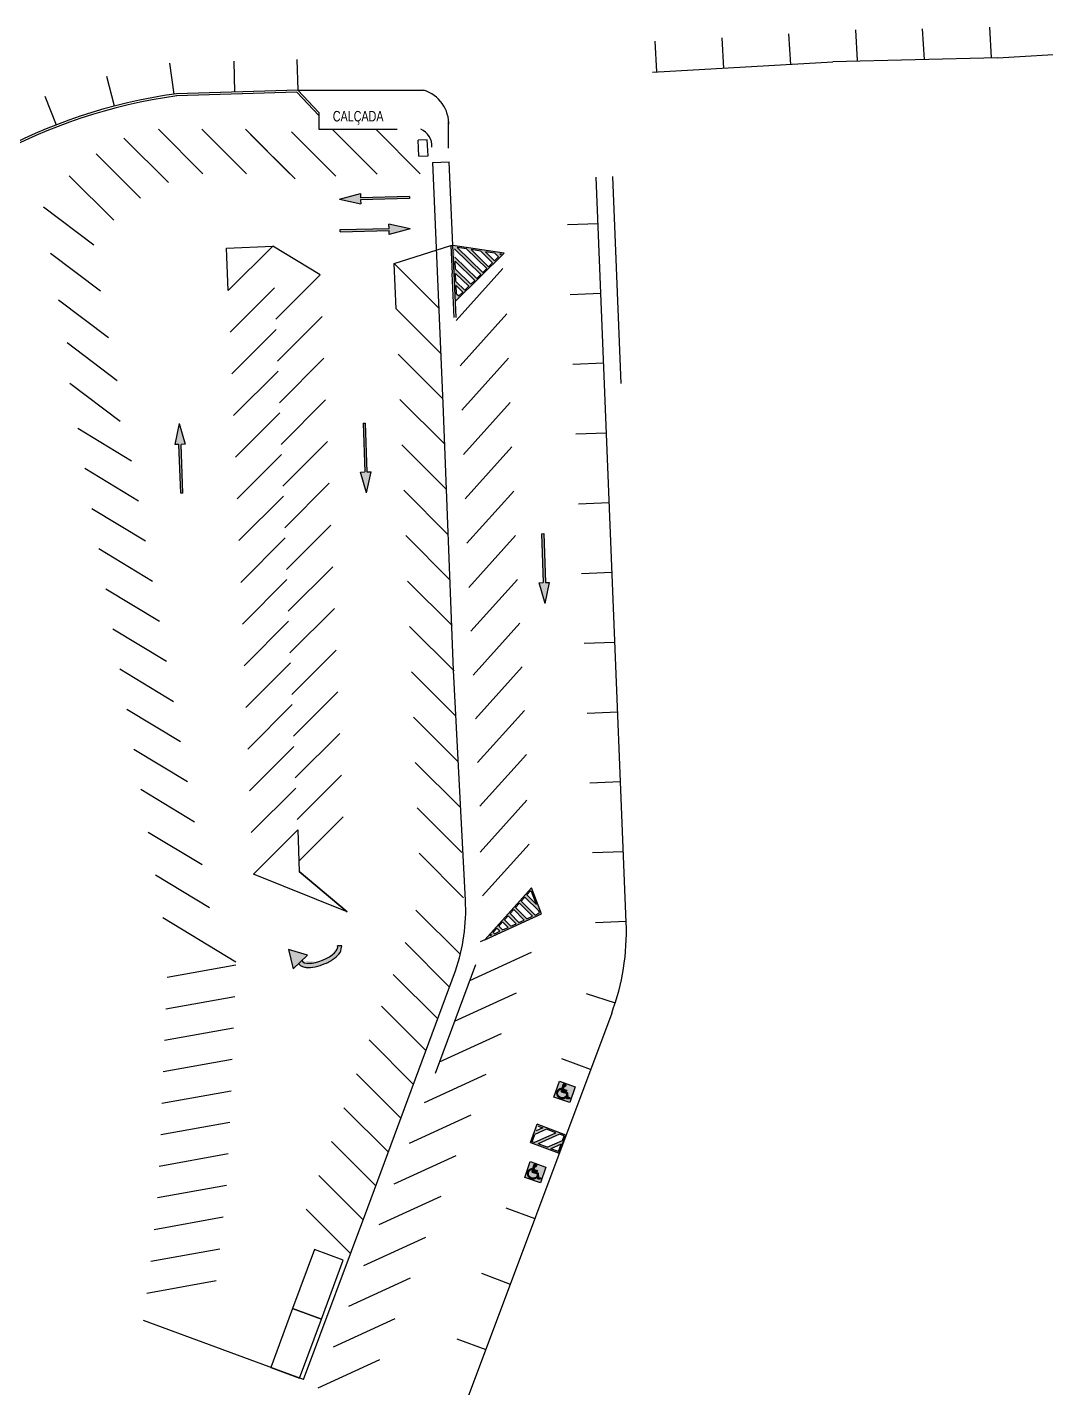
# Model space of a CAD drawing. Header units: millimetres. Extents: x 34038 to 35840, y 10511 to 10922.
# Drawn here: x 34865.6 to 34938.6, y 10685.7 to 10783.1 of the extents above; entities that cross this region are included whole.
import ezdxf

# ---------------------------------------------------------------- set-up
doc = ezdxf.new("R2010")
doc.units = ezdxf.units.MM
for name, color, linetype in [('_0', 7, 'Continuous'), ('GUIA', 7, 'Continuous'), ('PINTURA BRANCA', 7, 'Continuous')]:
    doc.layers.add(name, color=color, linetype=linetype)
doc.styles.add('SWISS', font='swisscl.ttf', dxfattribs={"height": 0.25})

# ---------------------------------------------------------------- blocks, each defined once
blk = doc.blocks.new('A$C51C17A21')
at = {"layer": 'PINTURA BRANCA'}
h = blk.add_hatch(color=152, dxfattribs=at)
h.paths.add_polyline_path([(9.180785392288044, 9.163803444595828), (0, 9.163803444595828), (0, 0), (9.180785392288044, 0)])
edge = h.paths.add_edge_path(flags=16)
edge.add_line((5.422054313698709, 5.759658274507842), (5.421210884993229, 5.279695285018647))
edge.add_line((5.421210884993229, 5.279695285018647), (3.371216165724718, 5.269816209399892))
edge.add_line((3.371216165724718, 5.269816209399892), (3.434992290459149, 4.612271246112527))
edge.add_line((3.434992290459149, 4.612271246112527), (6.32046581006648, 4.612235962520231))
edge.add_line((6.32046581006648, 4.612235962520231), (7.291269149901154, 2.146054230700997))
edge.add_line((7.291269149901154, 2.146054230700997), (8.265835677223322, 2.561483206763683))
edge.add_line((8.265835677223322, 2.561483206763683), (8.460630145193818, 2.108830044385854))
edge.add_line((8.460630145193818, 2.108830044385854), (7.028143119715196, 1.500893807131092))
edge.add_line((7.028143119715196, 1.500893807131092), (5.990097561407993, 4.122711449713847))
edge.add_line((5.990097561407993, 4.122711449713847), (3.009950167172747, 4.122993718423118))
edge.add_line((3.009950167172747, 4.122993718423118), (2.53974979408008, 8.155413962825719))
edge.add_arc((3.205961485207808, 8.053055018452483), 0.6740292062577634, 90.86110328032771, 171.2651935622226, ccw=False)
edge.add_line((3.195831822675927, 8.727008103485446), (3.431625227975701, 8.7240795656013))
edge.add_arc((3.423146651183856, 8.04142065083306), 0.682711564408401, 6.993114099470688, 89.28842694358462, ccw=False)
edge.add_line((4.100779381530401, 8.124540822512813), (4.101967756527984, 8.066675736668572))
edge.add_arc((3.374478854861763, 8.051735300494556), 0.7276423013270964, -109.66773350404361, 1.1765177688022277, ccw=False)
edge.add_line((3.129579916691682, 7.366543481538997), (3.311797415962019, 5.77027863477781))
edge.add_line((3.311797415962019, 5.77027863477781), (5.422054313698709, 5.759658274507842))
edge = h.paths.add_edge_path(flags=16)
edge.add_line((6.140327967041799, 2.954754088966752), (6.398734448690789, 2.329909958291523))
edge.add_arc((3.545799992762909, 3.567409587629868), 3.109765319510951, 302.00990588515776, 336.5505467284719, ccw=False)
edge.add_arc((3.613911364152955, 3.383162574035737), 2.917701294968827, 162.5317855962321, 302.793607434027, ccw=False)
edge.add_arc((3.412492398476161, 3.34164600982001), 2.739861174484087, 108.78632825692031, 160.438804791383, ccw=False)
edge.add_line((2.530148055141808, 5.935544179608314), (2.580854924532105, 5.481713625966677))
edge.add_arc((3.412492398461723, 3.341646009805345), 2.295976979367712, 111.2362938310106, 160.2370488798236)
edge.add_arc((3.613911364156479, 3.383162574032781), 2.473817099848291, 162.720137507934, 302.8637260381623)
edge.add_arc((3.545799992762568, 3.567409587629754), 2.665881124386374, 301.9444794714997, 346.7139074411326)
h = blk.add_hatch(color=256, dxfattribs=at)
edge = h.paths.add_edge_path()
edge.add_arc((3.374478854861763, 8.051735300494556), 0.7276423013270057, 250.3322664959564, 361.1765177688022)
edge.add_line((4.101967756527984, 8.066675736668572), (4.100779381530401, 8.124540822512813))
edge.add_arc((3.423146651183856, 8.04142065083306), 0.6827115644084146, 6.993114099470686, 89.28842694358454)
edge.add_line((3.431625227975701, 8.7240795656013), (3.195831822675927, 8.727008103485446))
edge.add_arc((3.205961485207808, 8.053055018452483), 0.674029206257754, 90.86110328032767, 171.2651935622226)
edge.add_line((2.53974979408008, 8.155413962825719), (3.009950167172747, 4.122993718423118))
edge.add_line((3.009950167172747, 4.122993718423118), (5.990097561407993, 4.122711449713847))
edge.add_line((5.990097561407993, 4.122711449713847), (7.028143119715196, 1.500893807131092))
edge.add_line((7.028143119715196, 1.500893807131092), (8.460630145193818, 2.108830044385854))
edge.add_line((8.460630145193818, 2.108830044385854), (8.265835677223322, 2.561483206763683))
edge.add_line((8.265835677223322, 2.561483206763683), (7.291269149901154, 2.146054230700997))
edge.add_line((7.291269149901154, 2.146054230700997), (6.32046581006648, 4.612235962520231))
edge.add_line((6.32046581006648, 4.612235962520231), (3.434992290459149, 4.612271246112527))
edge.add_line((3.434992290459149, 4.612271246112527), (3.371216165724718, 5.269816209399892))
edge.add_line((3.371216165724718, 5.269816209399892), (5.421279214686706, 5.279695614304501))
edge.add_line((5.421279214686706, 5.279695614304501), (5.422054313698709, 5.759658274507842))
edge.add_line((5.422054313698709, 5.759658274507842), (3.311797415962019, 5.77027863477781))
edge.add_line((3.311797415962019, 5.77027863477781), (3.129579916691682, 7.366543481538997))
edge = h.paths.add_edge_path()
edge.add_arc((3.412492398461723, 3.341646009805345), 2.295976979367714, 111.23629383101061, 160.2370488798236, ccw=False)
edge.add_line((2.580854924532105, 5.481713625966677), (2.530148055141808, 5.935544179608314))
edge.add_arc((3.412492398476161, 3.34164600982001), 2.739861174484073, 108.7863282569202, 160.438804791383)
edge.add_arc((3.613911364152841, 3.383162574035737), 2.917701294968806, 162.5317855962315, 302.7936074340288)
edge.add_arc((3.545799992762795, 3.567409587629868), 3.109765319511033, 302.0099058851595, 336.5505467284727)
edge.add_line((6.398734448690789, 2.329909958291523), (6.140327967041799, 2.954754088966752))
edge.add_arc((3.545799992762568, 3.567409587629868), 2.66588112438639, 301.9444794714964, 346.71390744113023, ccw=False)
edge.add_arc((3.613911364156479, 3.383162574032781), 2.473817099848283, 162.720137507934, 302.8637260381601, ccw=False)
blk.add_lwpolyline([(9.180785392288044, 0), (0, 0), (0, 9.163803444595828), (9.180785392288044, 9.163803444595828)], close=True, dxfattribs=at)
blk.add_lwpolyline([(8.460630145193818, 2.108830044385854), (7.028143119715196, 1.500893807131092), (5.990097561407993, 4.122711449713847), (3.009950167172747, 4.122993718423118), (2.53974979408008, 8.155413962825719, -0.5271040350187159), (3.195831822675927, 8.727008103485446), (3.431625227975701, 8.7240795656013, -0.3753540589992009), (4.100779381530401, 8.124540822512813), (4.101967756527984, 8.066675736668572, -0.5252580657301573), (3.129579916691682, 7.366543481538997), (3.311797415962019, 5.77027863477781), (5.422071464680243, 5.770278634777924), (5.421279214686706, 5.279695614304501), (3.371216165724718, 5.269816209399892), (3.434992290459149, 4.612271246112527), (6.32046581006648, 4.612235962520231), (7.291269149901154, 2.146054230700997), (8.265835677223322, 2.561483206763683)], format="xyb", close=True, dxfattribs=at)
at = {"layer": 'PINTURA BRANCA', "color": 250}
for points in [[(3.129579916691682, 7.366543481538997, 0.5252580657301571), (4.101967756527984, 8.066675736668572), (4.100779381530401, 8.124540822512813, 0.3753540589992009), (3.431625227975701, 8.7240795656013), (3.195831822675927, 8.727008103485446, 0.3659682706623709), (2.53974979408008, 8.155413962825719), (3.009950167172747, 4.122993718423118), (5.990097561407993, 4.122711449713847), (7.028143119715196, 1.500893807131092), (8.460630145193818, 2.108830044385854), (8.265835677223322, 2.561483206763683), (7.291269149901154, 2.146054230700997), (6.32046581006648, 4.612235962520231), (3.434992290459149, 4.612271246112527), (3.371216165724718, 5.269816209399892), (5.421279214686706, 5.279695614304501), (5.422071464680243, 5.770278634777924), (3.311797415962019, 5.77027863477781)], [(1.251749361771317, 4.11798344879719, -0.2171247333798054), (2.580854924532105, 5.481713625966677), (2.530148055141808, 5.935544179608314, 0.2292715696475673), (0.8307638776268504, 4.258988421397362, 0.7019114297085347), (5.194180469797061, 0.9304639785272002, 0.1518635365455348), (6.398734448690789, 2.329909958291523), (6.140327967041799, 2.954754088966752, -0.1978667100968566), (4.956310346832424, 1.305246306515642, -0.7011416496897603)]]:
    blk.add_lwpolyline(points, format="xyb", close=True, dxfattribs=at)
at = {"layer": 'PINTURA BRANCA'}
for points in [[(6.398734448690789, 2.329909958291523, -0.1518635365455338), (5.194180469797061, 0.9304639785272002, -0.7019114297085285), (0.8307638776268504, 4.258988421397362, -0.229271569647566), (2.530148055141808, 5.935544179608314)], [(6.140327967041799, 2.954754088966752, -0.1978667100968593), (4.956310346832424, 1.305246306515642, -0.701141649689756), (1.251749361771317, 4.11798344879719, -0.2171247333798052), (2.580854924532105, 5.481713625966677, 0.04686792952544745)]]:
    blk.add_lwpolyline(points, format="xyb", dxfattribs=at)
for points in [[(2.580854924532105, 5.481713625966677), (2.530148055141808, 5.935544179608428)], [(6.140327967041799, 2.954754088966752), (6.398734448690789, 2.329909958291637)]]:
    blk.add_lwpolyline(points, dxfattribs=at)

msp = doc.modelspace()

# ---------------------------------------------------------------- hatches: boundary and pattern name
for points in [[(34888.00206989249, 10770.82817479038), (34889.49188487019, 10771.24178853802), (34889.4996326355, 10770.94188860115), (34892.99846523228, 10771.03227919645), (34893.00233911494, 10770.88232922802), (34889.50350651816, 10770.79193863272), (34889.51125428347, 10770.49203869585)], [(34893.04142065005, 10768.71082024721), (34891.55160567235, 10768.29720649957), (34891.54385790704, 10768.59710643643), (34888.04502531026, 10768.50671584113), (34888.04115142761, 10768.65666580957), (34891.53998402438, 10768.74705640487), (34891.53223625907, 10769.04695634173)], [(34876.52325587742, 10754.77329474885), (34876.95113569091, 10753.28751419129), (34876.65132383002, 10753.27689119381), (34876.77525880059, 10749.77908615021), (34876.62535287015, 10749.77377465147), (34876.50141789958, 10753.27157969507), (34876.2016060387, 10753.2609566976)], [(34889.93027839294, 10749.80441974887), (34889.50239857945, 10751.29020030643), (34889.80221044034, 10751.30082330391), (34889.67827546978, 10754.79862834751), (34889.82818140022, 10754.80393984625), (34889.95211637078, 10751.30613480265), (34890.25192823166, 10751.31675780012)], [(34902.71409331147, 10741.88778653393), (34902.28621349799, 10743.37356709149), (34902.58602535887, 10743.38419008896), (34902.46209038831, 10746.88199513257), (34902.61199631875, 10746.88730663131), (34902.73593128931, 10743.3895015877), (34903.03574315019, 10743.40012458518)]]:
    msp.add_hatch(color=256).paths.add_polyline_path(points)
h = msp.add_hatch(color=256)
h.paths.add_polyline_path([(34899.79321214952, 10766.95795875386), (34896.28974382959, 10763.53217673186), (34896.1143272731, 10767.5250085687)])
h.paths.add_polyline_path([(34899.46335929613, 10766.90762013479), (34899.53102872633, 10766.84145121408), (34899.58026941841, 10766.88960003755)], flags=16)
h.paths.add_polyline_path([(34898.44456139429, 10767.0646539048), (34899.10192718414, 10766.42186461742), (34899.38799487893, 10766.70158901519), (34899.12375999551, 10766.95996472479)], flags=16)
h.paths.add_polyline_path([(34897.42576349244, 10767.22168767482), (34898.67282564194, 10766.00227802075), (34898.95889333673, 10766.28200241853), (34898.10496209367, 10767.11699849481)], flags=16)
h.paths.add_polyline_path([(34896.4069655906, 10767.37872144484), (34898.24372409973, 10765.58269142409), (34898.52979179454, 10765.86241582186), (34897.08616419183, 10767.27403226483)], flags=16)
h.paths.add_polyline_path([(34897.67158871013, 10765.02324262853), (34897.38552101533, 10764.74351823075), (34896.2895406953, 10765.81519616072), (34896.26385926407, 10766.39975692459)], flags=16)
h.paths.add_polyline_path([(34898.10069025233, 10765.4428292252), (34897.81462255753, 10765.16310482742), (34896.25101854845, 10766.69203730652), (34896.22533711721, 10767.27659807039)], flags=16)
h.paths.add_polyline_path([(34896.30238141092, 10765.52291577879), (34897.24248716793, 10764.60365603186), (34896.95641947313, 10764.32393163409), (34896.32806284216, 10764.93835501493)], flags=16)
h.paths.add_polyline_path([(34896.36658498901, 10764.06151386913), (34896.34090355777, 10764.64607463299), (34896.81338562573, 10764.1840694352), (34896.52731793093, 10763.90434503742)], flags=16)
h = msp.add_hatch(color=256)
h.paths.add_polyline_path([(34898.38724047257, 10717.81360796605), (34902.45070506239, 10719.67454680793), (34901.7334486874, 10721.52883212927)])
h.paths.add_polyline_path([(34901.67479083754, 10721.31428270047), (34901.73093546239, 10721.25813807561), (34902.0877790402, 10720.33560907286), (34901.40672890412, 10721.01665920894)], flags=16)
h.paths.add_polyline_path([(34901.27269793741, 10720.86784746317), (34902.2662008291, 10719.87434457148), (34902.32347804029, 10719.72626879879), (34901.99775985178, 10719.57710012385), (34901.00463600399, 10720.57022397164)], flags=16)
h.paths.add_polyline_path([(34900.87060503728, 10720.42141222588), (34901.80376203244, 10719.48825523072), (34901.41576639377, 10719.31056544444), (34900.60254310386, 10720.12378873435)], flags=16)
h.paths.add_polyline_path([(34900.46851213715, 10719.97497698858), (34901.22176857443, 10719.22172055131), (34900.83377293575, 10719.04403076503), (34900.20045020373, 10719.67735349705)], flags=16)
h.paths.add_polyline_path([(34900.06641923702, 10719.52854175129), (34900.63977511641, 10718.9551858719), (34900.25177947774, 10718.77749608562), (34899.7983573036, 10719.23091825976)], flags=16)
h.paths.add_polyline_path([(34899.66432633689, 10719.082106514), (34900.0577816584, 10718.68865119249), (34899.66978601972, 10718.51096140621), (34899.39626440347, 10718.78448302247)], flags=16)
h.paths.add_polyline_path([(34899.26223343676, 10718.6356712767), (34899.47578820038, 10718.42211651308), (34899.08779256171, 10718.2444267268), (34898.99417150334, 10718.33804778517)], flags=16)
h.paths.add_polyline_path([(34898.86014053664, 10718.18923603941), (34898.89379474237, 10718.15558183367), (34898.78492055207, 10718.10572088247)], flags=16)
edge = h.paths.add_edge_path(flags=17)
edge.add_line((34898.38724047257, 10717.81360796605), (34901.7334486874, 10721.52883212927))
h = msp.add_hatch(color=256)
h.dxf.hatch_style = 1
h.paths.add_polyline_path([(34885.65407501494, 10716.6671150319), (34885.60284259014, 10716.73252290937), (34884.34083655004, 10717.10281560912), (34884.67368565899, 10715.73195278151)])
edge = h.paths.add_edge_path()
edge.add_ellipse((34886.57047050173, 10716.85519248347), major_axis=(1.280330085889887, 0.5303300858898868), ratio=0.3961943476028767, start_angle=180.3948270071467, end_angle=235.524297287449, ccw=False)
edge.add_line((34885.29161870397, 10716.32137947554), (34885.06909978849, 10716.10912575359))
edge.add_spline(control_points=[(34885.06909978849, 10716.10912575359), (34885.08834009973, 10716.081642646), (34885.10988737789, 10716.05619943138), (34885.19900450791, 10715.96890462516), (34885.27594418916, 10715.92434020162), (34885.43531788795, 10715.8615304596), (34885.51874641028, 10715.84271105075), (34885.78246693469, 10715.81037207586), (34885.97632589052, 10715.82182001353), (34886.18086705387, 10715.85809799256)], knot_values=[3.230819538012998, 3.230819538013095, 3.230819538013095, 3.230819538013095, 3.308937361478944, 3.308937361478944, 3.53080464156444, 3.53080464156444, 3.752671921649935, 3.752671921649935, 4.202301106506004, 4.202301106506004, 4.202301106506004, 4.202301106506004], degree=3, periodic=0)
edge.add_line((34886.18086705387, 10715.85809799256), (34886.17190400729, 10715.87583840438))
edge.add_line((34886.17190400729, 10715.87583840438), (34886.01894180073, 10716.13682790746))
edge = h.paths.add_edge_path()
edge.add_spline(control_points=[(34886.18086705387, 10715.85809799256), (34886.20570564835, 10715.86250343348), (34886.23070176932, 10715.86727503367), (34886.48802382177, 10715.91970742976), (34886.73129740995, 10715.99828091601), (34886.99557151463, 10716.11377912912), (34887.02803498589, 10716.12851834763), (34887.06018893235, 10716.1436728284)], knot_values=[4.202301106506004, 4.202301106506004, 4.202301106506004, 4.202301106506004, 4.256902130601464, 4.256902130601464, 4.761132339552993, 4.761132339552993, 4.832369523672681, 4.832369523672681, 4.832369523672681, 4.832369523672681], degree=3, periodic=0)
edge.add_line((34887.06018893235, 10716.1436728284), (34886.98850688613, 10716.44216687513))
edge.add_ellipse((34886.57047050173, 10716.85519248347), major_axis=(1.280330085889887, 0.5303300858898868), ratio=0.3961943476028767, start_angle=235.524297287449, end_angle=279.4761506528264, ccw=False)
edge.add_line((34886.01894180073, 10716.13682790746), (34886.17190400729, 10715.87583840438))
edge.add_line((34886.17190400729, 10715.87583840438), (34886.18086705387, 10715.85809799257))
edge = h.paths.add_edge_path()
edge.add_spline(control_points=[(34887.06018893235, 10716.1436728284), (34887.27428197232, 10716.2445770474), (34887.4746525525, 10716.36389148666), (34887.80190964854, 10716.6149086729), (34887.93355452943, 10716.74382671349), (34888.06555603816, 10716.94173844564), (34888.09727588035, 10716.99924089768), (34888.15080058762, 10717.38552256936)], knot_values=[4.832369523672681, 4.832369523672681, 4.832369523672681, 4.832369523672681, 5.306693424207157, 5.306693424207157, 5.748760479240069, 5.748760479240069, 5.918881122770584, 5.918881122770584, 5.918881122770584, 5.918881122770584], degree=3, periodic=0)
edge.add_line((34888.15080058762, 10717.38552256936), (34887.85080058761, 10717.38552256936))
edge.add_ellipse((34886.57047050173, 10716.85519248347), major_axis=(1.280330085889887, 0.5303300858898868), ratio=0.3961943476028767, start_angle=279.4761506528264, end_angle=360, ccw=False)
edge.add_line((34886.98850688614, 10716.44216687513), (34887.06018893236, 10716.1436728284))
h = msp.add_hatch(color=256)
h.dxf.hatch_style = 1
h.paths.add_polyline_path([(34885.60284259014, 10716.73252290937), (34885.65407501494, 10716.6671150319), (34885.69446313833, 10716.70563997929)])
at = {"layer": 'PINTURA BRANCA'}
h = msp.add_hatch(color=256, dxfattribs=at)
h.paths.add_polyline_path([(34903.72064775956, 10702.52248743435), (34904.20905212694, 10703.82776006871), (34902.15460528626, 10704.59648897877), (34901.66620091888, 10703.29121634442)])
h.paths.add_polyline_path([(34903.47809452099, 10703.99451264316), (34902.81583585934, 10704.24233004584), (34901.97949136482, 10703.8614655458), (34901.78887338481, 10703.3520646443), (34901.94173114497, 10703.29486522164)], flags=16)
h.paths.add_polyline_path([(34902.86889327128, 10702.94792085789), (34902.20663460963, 10703.19573826057), (34903.74299798565, 10703.89538568208), (34904.08031582382, 10703.76916123932), (34903.9587228639, 10703.44422041584)], flags=16)
h.paths.add_polyline_path([(34903.66195784656, 10702.65115584055), (34903.85959590282, 10703.17931695118), (34903.13379673593, 10702.84879389681)], flags=16)
h.paths.add_polyline_path([(34902.20723136207, 10704.47007004308), (34902.55093239469, 10704.34145700691), (34902.0786183259, 10704.12636901046)], flags=16)

# ---------------------------------------------------------------- linework, layer by layer
for p, q in [((34935.09747527391, 10780.95955961948), (34957.31002617661, 10782.23091312932)), ((34875.83211414482, 10780.56849218969), (34876.13925951965, 10778.35667414362)), ((34884.94352918626, 10780.83732017734), (34885.00841091065, 10778.63827712141)), ((34910.39330811227, 10779.92876097864), (34923.3261205851, 10780.67242693482)), ((34935.09747527391, 10780.95955961948), (34923.3261205851, 10780.67242693482)), ((34871.30889965188, 10779.63786743274), (34871.86076386087, 10777.50820879934)), ((34885.00841091065, 10778.63827712141), (34876.32576562012, 10778.38209978229)), ((34866.90454153851, 10778.21983731126), (34867.69887586954, 10776.16824452259)), ((34894.28015349327, 10775.07944068936), (34893.623290469, 10775.04916570263)), ((34893.6753780477, 10773.9190444982), (34893.623290469, 10775.04916570263)), ((34894.33224107196, 10773.94931948493), (34894.28015349327, 10775.07944068936)), ((34893.6753780477, 10773.9190444982), (34894.33224107196, 10773.94931948493)), ((34895.41052876048, 10756.20561860438), (34894.67903807282, 10773.46773969641)), ((34896.1143272731, 10767.5250085687), (34895.85098407785, 10773.51922664628)), ((34908.16812310676, 10757.62672630996), (34907.57122246079, 10772.46065387549)), ((34908.51962635981, 10719.04527666864), (34906.37219278314, 10772.41240626298)), ((34888.00206989249, 10770.82817479038), (34889.49188487019, 10771.24178853802)), ((34888.00206989249, 10770.82817479038), (34889.51125428347, 10770.49203869585)), ((34889.49188487019, 10771.24178853802), (34889.4996326355, 10770.94188860115)), ((34892.99846523228, 10771.03227919645), (34889.4996326355, 10770.94188860115)), ((34893.00233911494, 10770.88232922802), (34889.50350651816, 10770.79193863272)), ((34889.50350651816, 10770.79193863272), (34889.51125428347, 10770.49203869585)), ((34892.99846523228, 10771.03227919645), (34893.00233911494, 10770.88232922802)), ((34888.04115142761, 10768.65666580957), (34891.53998402438, 10768.74705640487)), ((34888.04502531026, 10768.50671584113), (34888.04115142761, 10768.65666580957)), ((34888.04502531026, 10768.50671584113), (34891.54385790704, 10768.59710643643)), ((34891.53998402438, 10768.74705640487), (34891.53223625907, 10769.04695634173)), ((34893.04142065005, 10768.71082024721), (34891.53223625907, 10769.04695634173)), ((34891.55160567235, 10768.29720649957), (34891.54385790704, 10768.59710643643)), ((34893.04142065005, 10768.71082024721), (34891.55160567235, 10768.29720649957)), ((34899.79321214952, 10766.95795875386), (34896.1143272731, 10767.5250085687)), ((34897.08616419183, 10767.27403226483), (34896.4069655906, 10767.37872144484)), ((34898.10496209367, 10767.11699849481), (34897.42576349244, 10767.22168767482)), ((34899.12375999551, 10766.95996472479), (34898.44456139429, 10767.0646539048)), ((34899.58026941841, 10766.88960003755), (34899.46335929613, 10766.90762013479)), ((34896.15701167373, 10737.12108478485), (34895.41036973282, 10756.20952159558)), ((34876.52325587742, 10754.77329474885), (34876.2016060387, 10753.2609566976)), ((34876.52325587742, 10754.77329474885), (34876.95113569091, 10753.28751419129)), ((34889.67827546978, 10754.79862834751), (34889.82818140022, 10754.80393984625)), ((34889.67827546978, 10754.79862834751), (34889.80221044034, 10751.30082330391)), ((34889.82818140022, 10754.80393984625), (34889.95211637078, 10751.30613480265)), ((34876.50141789958, 10753.27157969507), (34876.2016060387, 10753.2609566976)), ((34876.62535287015, 10749.77377465147), (34876.50141789958, 10753.27157969507)), ((34876.95113569091, 10753.28751419129), (34876.65132383002, 10753.27689119381)), ((34876.77525880059, 10749.77908615021), (34876.65132383002, 10753.27689119381)), ((34889.50239857945, 10751.29020030643), (34889.80221044034, 10751.30082330391)), ((34889.93027839294, 10749.80441974887), (34889.50239857945, 10751.29020030643)), ((34889.93027839294, 10749.80441974887), (34890.25192823166, 10751.31675780012)), ((34889.95211637078, 10751.30613480265), (34890.25192823166, 10751.31675780012)), ((34876.77525880059, 10749.77908615021), (34876.62535287015, 10749.77377465147)), ((34902.46209038831, 10746.88199513257), (34902.61199631875, 10746.88730663131)), ((34902.46209038831, 10746.88199513257), (34902.58602535887, 10743.38419008896)), ((34902.61199631875, 10746.88730663131), (34902.73593128931, 10743.3895015877)), ((34902.28621349799, 10743.37356709149), (34902.58602535887, 10743.38419008896)), ((34902.71409331147, 10741.88778653393), (34902.28621349799, 10743.37356709149)), ((34902.71409331147, 10741.88778653393), (34903.03574315019, 10743.40012458518)), ((34902.73593128931, 10743.3895015877), (34903.03574315019, 10743.40012458518)), ((34897.00327877812, 10720.64879523611), (34896.15701167373, 10737.12108478485)), ((34901.67479083754, 10721.31428270047), (34901.73093546239, 10721.25813807561)), ((34880.57946830451, 10716.20821442672), (34875.34552057369, 10719.36855394884)), ((34875.64690033944, 10715.12204075891), (34880.57216535503, 10716.00667603719)), ((34890.01812695142, 10698.62823698111), (34896.30258604815, 10715.59228708685)), ((34875.54709631687, 10712.86891005973), (34880.4906398258, 10713.75682836948)), ((34875.46557078764, 10710.61906239202), (34880.40911429657, 10711.50698070177)), ((34875.36576676507, 10708.36593169284), (34880.309310274, 10709.25385000259)), ((34875.28424123584, 10706.11608402513), (34880.22778474478, 10707.00400233488)), ((34875.20271570662, 10703.86623635742), (34880.14625921554, 10704.75415466717)), ((34875.0846331907, 10701.60982262677), (34880.02817669963, 10702.49774093652)), ((34874.96655067479, 10699.35340889612), (34879.91009418372, 10700.24132720587)), ((34885.40428453834, 10686.32028728872), (34890.01812695142, 10698.62823698111)), ((34874.72095882727, 10697.0740929962), (34879.66450233621, 10697.96201130596)), ((34874.47536697975, 10694.79477709629), (34879.41891048868, 10695.68269540605)), ((34874.19554711224, 10692.50931344313), (34879.17331864117, 10693.40337950614))]:
    msp.add_line(p, q)
for points in [[(34886.50841091065, 10776.81895999941), (34884.94523478649, 10778.48634786519), (34876.33018937406, 10778.23216502847)], [(34886.50841091065, 10777.03827712141), (34885.00841091065, 10778.63827712141)], [(34878.21575808174, 10772.65629660607), (34875.0337775664, 10775.83827712141)], [(34881.32702791896, 10772.65629660607), (34878.14504740362, 10775.83827712141)], [(34884.43829775618, 10772.65629660607), (34881.25631724084, 10775.83827712141)], [(34884.80748733721, 10772.28710702504), (34881.62550682187, 10775.46908754038)], [(34887.73037577807, 10772.47548842141), (34884.54839526273, 10775.65746893675)], [(34886.50841091065, 10775.83827712141), (34892.11882037229, 10775.83827712141)], [(34890.68215579172, 10772.63497824497), (34887.50017527638, 10775.81695876031)], [(34893.77210726785, 10772.65629660607), (34890.5901267525, 10775.83827712141)], [(34875.73886710629, 10772.0219177443), (34872.55688659095, 10775.20389825964)], [(34873.74422143509, 10770.90529357828), (34870.56224091975, 10774.08727409362)], [(34894.65758740081, 10773.46679730686), (34895.85098407785, 10773.51922664628)], [(34871.8251778479, 10769.33264568587), (34868.64319733256, 10772.51462620121)], [(34870.39393557953, 10767.55002284943), (34866.80212968919, 10770.26091392915)], [(34870.88570699489, 10764.24049253149), (34867.29390110455, 10766.95138361121)], [(34880.03265723917, 10764.29315607649), (34883.21463775451, 10767.47513659183)], [(34895.96447182116, 10767.51842498882), (34896.1143272731, 10767.5250085687)], [(34895.96447182116, 10767.51842498882), (34896.05210731256, 10765.5236658445)], [(34895.08961196095, 10763.0557705741), (34891.90763144561, 10766.23775108944)], [(34886.61880220056, 10765.41389804618), (34883.43682168522, 10762.23191753084)], [(34880.15913906731, 10761.30836806741), (34883.34111958266, 10764.49034858275)], [(34871.4643368024, 10760.89856044249), (34867.87253091206, 10763.60945152221)], [(34895.22728758838, 10759.80682510945), (34892.04530707304, 10762.98880562479)], [(34886.74528402869, 10762.4291100371), (34883.56330351336, 10759.24712952176)], [(34880.28562089545, 10758.32358005833), (34883.46760141079, 10761.50556057367)], [(34872.07856724441, 10757.8276420287), (34868.48676135407, 10760.53853310843)], [(34886.87176585683, 10759.44432202802), (34883.6897853415, 10756.26234151268)], [(34895.36496321581, 10756.5578796448), (34892.18298270047, 10759.73986016014)], [(34880.4121027236, 10755.33879204925), (34883.59408323893, 10758.52077256459)], [(34872.2808738655, 10754.91867881257), (34868.68906797516, 10757.62956989229)], [(34886.99824768498, 10756.45953401894), (34883.81626716963, 10753.2775535036)], [(34895.50263884324, 10753.30893418015), (34892.3206583279, 10756.49091469549)], [(34880.53858455174, 10752.35400404017), (34883.72056506707, 10755.53598455551)], [(34873.10556694979, 10752.08611781267), (34869.25334863854, 10754.41214749485)], [(34887.12472951312, 10753.47474600986), (34883.94274899778, 10750.29276549452)], [(34895.64031447067, 10750.0599887155), (34892.45833395533, 10753.24196923084)], [(34880.66506637987, 10749.36921603109), (34883.84704689521, 10752.55119654643)], [(34873.60678405211, 10749.21352727831), (34869.75456574085, 10751.5395569605)], [(34887.25121134126, 10750.48995800078), (34884.06923082592, 10747.30797748544)], [(34880.79154820801, 10746.38442802201), (34883.97352872336, 10749.56640853735)], [(34895.7779900981, 10746.81104325085), (34892.59600958276, 10749.99302376619)], [(34874.10800115442, 10746.34093674395), (34870.25578284316, 10748.66696642614)], [(34887.37769316939, 10747.5051699917), (34884.19571265406, 10744.32318947636)], [(34880.91803003615, 10743.39964001293), (34884.1000105515, 10746.58162052827)], [(34895.91566572553, 10743.5620977862), (34892.73368521019, 10746.74407830154)], [(34874.60921825673, 10743.46834620959), (34870.75699994547, 10745.79437589178)], [(34887.50417499754, 10744.52038198261), (34884.3221944822, 10741.33840146728)], [(34881.0445118643, 10740.41485200385), (34884.22649237963, 10743.59683251919)], [(34896.05334135296, 10740.31315232155), (34892.87136083762, 10743.49513283688)], [(34875.11043535904, 10740.59575567523), (34871.25821704778, 10742.92178535742)], [(34887.63065682568, 10741.53559397353), (34884.44867631034, 10738.3536134582)], [(34881.17099369244, 10737.43006399477), (34884.35297420777, 10740.61204451011)], [(34875.61165246135, 10737.72316514087), (34871.7594341501, 10740.04919482306)], [(34896.19101698039, 10737.06420685689), (34893.00903646505, 10740.24618737223)], [(34887.75713865382, 10738.55080596445), (34884.57515813848, 10735.36882544912)], [(34881.29747552057, 10734.44527598569), (34884.47945603592, 10737.62725650103)], [(34876.11286956367, 10734.85057460651), (34872.26065125241, 10737.1766042887)], [(34896.32869260782, 10733.81526139224), (34893.14671209248, 10736.99724190758)], [(34887.88362048196, 10735.56601795537), (34884.70163996662, 10732.38403744004)], [(34881.42395734871, 10731.46048797661), (34884.60593786406, 10734.64246849195)], [(34876.61408666598, 10731.97798407215), (34872.76186835472, 10734.30401375434)], [(34896.46636823525, 10730.56631592759), (34893.28438771991, 10733.74829644293)], [(34888.01010231009, 10732.58122994629), (34884.82812179476, 10729.39924943096)], [(34881.55043917686, 10728.47569996753), (34884.7324196922, 10731.65768048287)], [(34877.11530376829, 10729.10539353779), (34873.26308545704, 10731.43142321998)], [(34888.13658413824, 10729.59644193721), (34884.9546036229, 10726.41446142187)], [(34896.60404386268, 10727.31737046294), (34893.42206334735, 10730.49935097828)], [(34881.676921005, 10725.49091195845), (34884.85890152033, 10728.67289247379)], [(34877.6165208706, 10726.23280300344), (34873.76430255935, 10728.55883268562)], [(34896.74171949011, 10724.06842499829), (34893.55973897477, 10727.25040551363)], [(34881.83330107937, 10722.50612394937), (34885.01528159471, 10725.68810446471)], [(34885.0016017033, 10725.6744245733), (34885.11186517662, 10722.70331645563)], [(34888.26306596638, 10726.61165392813), (34885.08108545104, 10723.42967341279)], [(34878.1516448098, 10723.16451527641), (34874.29942649855, 10725.4905449586)], [(34896.87939511755, 10720.81947953364), (34893.6974146022, 10724.00146004898)], [(34878.67409749883, 10720.10387864848), (34874.82187918758, 10722.42990833067)], [(34888.55163105604, 10719.80193563009), (34885.11186517662, 10722.70331645563)], [(34896.64779754106, 10716.75058191529), (34893.46581702572, 10719.93256243063)], [(34888.15080058762, 10717.38552256936), (34887.85080058761, 10717.38552256936)], [(34895.86798080251, 10714.41912881662), (34892.68600028717, 10717.60110933196)], [(34895.02695276666, 10712.14888701525), (34891.84497225133, 10715.33086753059)], [(34894.18592473082, 10709.87864521387), (34891.00394421548, 10713.06062572921)], [(34893.28755387435, 10707.45361419877), (34890.105573359, 10710.63559471411)], [(34892.38918301788, 10705.02858318366), (34889.20720250253, 10708.210563699)], [(34891.49081216141, 10702.60355216856), (34888.30883164606, 10705.7855326839)], [(34890.59244130493, 10700.17852115345), (34887.41046078959, 10703.36050166879)], [(34889.69126501582, 10697.75629557099), (34886.50928450048, 10700.93827608633)], [(34888.79008872671, 10695.33406998852), (34885.60810821137, 10698.51605050386)]]:
    msp.add_lwpolyline(points)
for points in [[(34883.21463775451, 10767.47513659183), (34880.03265723917, 10764.29315607649), (34879.90376455713, 10767.33483674693)], [(34888.55163105604, 10719.80193563009), (34881.83330107937, 10722.50612394937), (34885.01528159471, 10725.68810446471), (34885.11186517662, 10722.70331645563)], [(34884.34083655004, 10717.10281560912), (34884.67368565899, 10715.73195278151), (34885.69446313833, 10716.70563997929)]]:
    msp.add_lwpolyline(points, close=True)
at = {"elevation": 98}
for points in [[(34886.19129009759, 10695.62511998042), (34884.63018152556, 10691.40458209689), (34886.69355560195, 10690.64137346167), (34888.25466417399, 10694.8619113452)], [(34884.63018152556, 10691.40458209689), (34883.06907295351, 10687.18404421337), (34885.13244702991, 10686.42083557814), (34886.69355560195, 10690.64137346167)]]:
    msp.add_lwpolyline(points, close=True, dxfattribs=at)
for centre, radius, start, end in [((34881.54018668942, 10740.49470540084), 38.24454000381668, 97.83635542779281, 180.4327624061171), ((34893.29602636285, 10776.22512332296), 2.516108701724646, 356.8822569205508, 73.55292901561751), ((34881.54018668942, 10740.49470540084), 38.09454000381668, 97.83635542779281, 180.4327624061171), ((34893.29602636285, 10774.62512332296), 1.316108701724646, 356.8822569205508, 67.18671169319255), ((34884.09770055314, 10719.86035041871), 12.92964015551704, 340.7252058977464, 3.496045047175537), ((34891.93304915231, 10718.37785136231), 16.6, 339.4852541210661, 2.304274920656213)]:
    msp.add_arc(centre, radius, start, end)
msp.add_ellipse((34886.57047050173, 10716.85519248347), major_axis=(1.280330085889887, 0.5303300858898865), ratio=0.3961943476028768, start_param=3.148483684840298, end_param=6.283185307179586)
msp.add_open_spline([(34885.06909978849, 10716.10912575359), (34885.08834009973, 10716.081642646), (34885.10988737789, 10716.05619943138), (34885.19900450791, 10715.96890462516), (34885.27594418916, 10715.92434020162), (34885.43531788795, 10715.8615304596), (34885.51874641028, 10715.84271105075), (34885.80391069718, 10715.80774251451), (34886.02366340451, 10715.82508853062), (34886.48802382177, 10715.91970742976), (34886.73129740995, 10715.99828091601), (34887.21339710414, 10716.20897750804), (34887.44921267462, 10716.34437824572), (34887.80190964854, 10716.6149086729), (34887.93355452943, 10716.74382671349), (34888.06555603816, 10716.94173844564), (34888.09727588035, 10716.99924089768), (34888.15080058762, 10717.38552256936)], degree=3, knots=[3.230819538012998, 3.230819538013095, 3.230819538013095, 3.230819538013095, 3.308937361478944, 3.308937361478944, 3.53080464156444, 3.53080464156444, 3.752671921649935, 3.752671921649935, 4.256902130601464, 4.256902130601464, 4.761132339552993, 4.761132339552993, 5.306693424207157, 5.306693424207157, 5.748760479240069, 5.748760479240069, 5.918881122770584, 5.918881122770584, 5.918881122770584, 5.918881122770584])
at = {"layer": '_0'}
for p, q in [((34885.00841091065, 10778.63827712141), (34894.00841091065, 10778.63827712141)), ((34890.68226752829, 10778.63827712141), (34893.68226752829, 10778.63827712141)), ((34895.80841091064, 10774.48827712141), (34895.80841091064, 10776.36196952452))]:
    msp.add_line(p, q, dxfattribs=at)
at = {"layer": 'GUIA'}
msp.add_line((34907.48031080727, 10712.56040733317), (34886.20190806535, 10655.69335483192), dxfattribs=at)
at = {"layer": 'PINTURA BRANCA'}
for p, q in [((34934.52083072685, 10783.14758609871), (34934.65160645177, 10780.95793003711)), ((34915.36520365642, 10782.38820354477), (34915.49597938133, 10780.19854748317)), ((34920.14768171214, 10782.6738338068), (34920.27845743705, 10780.48417774519)), ((34924.93015976785, 10782.95946406882), (34925.06093549277, 10780.76980800722)), ((34929.71809942688, 10783.02118924032), (34929.84887515179, 10780.83153317872)), ((34910.71066051578, 10779.94907962331), (34910.58436416969, 10782.14545145726)), ((34880.51036829624, 10778.50556450334), (34880.44548657186, 10780.70460755928)), ((34886.50841091065, 10777.03827712141), (34886.50841091065, 10775.83827712141)), ((34904.30715522114, 10769.01413080071), (34906.50537629683, 10769.10258475697)), ((34886.61880220056, 10765.41389804618), (34883.21463775451, 10767.47513659183)), ((34891.90763144561, 10766.23775108944), (34895.96447182116, 10767.51842498882)), ((34896.20196276451, 10765.53024942438), (34896.1143272731, 10767.5250085687)), ((34896.22533711721, 10767.27659807039), (34898.10069025233, 10765.4428292252)), ((34896.25101854845, 10766.69203730652), (34897.81462255753, 10765.16310482742)), ((34899.79321214952, 10766.95795875386), (34896.28974382959, 10763.53217673186)), ((34896.4069655906, 10767.37872144484), (34898.24372409973, 10765.58269142409)), ((34897.08616419183, 10767.27403226483), (34898.52979179454, 10765.86241582186)), ((34897.42576349244, 10767.22168767482), (34898.67282564193, 10766.00227802075)), ((34898.10496209367, 10767.11699849481), (34898.95889333673, 10766.28200241853)), ((34898.44456139429, 10767.0646539048), (34899.10192718414, 10766.42186461742)), ((34899.38799487893, 10766.7015890152), (34899.10192718414, 10766.42186461742)), ((34899.12375999551, 10766.95996472479), (34899.38799487893, 10766.70158901519)), ((34899.46335929613, 10766.90762013479), (34899.53102872633, 10766.84145121408)), ((34899.58026941841, 10766.88960003755), (34899.53102872633, 10766.84145121408)), ((34892.04530707304, 10762.98880562479), (34891.90763144561, 10766.23775108944)), ((34896.2895406953, 10765.81519616072), (34896.26385926407, 10766.39975692459)), ((34896.26385926407, 10766.39975692459), (34897.67158871013, 10765.02324262853)), ((34896.2895406953, 10765.81519616072), (34897.38552101533, 10764.74351823075)), ((34896.34951095143, 10762.15434234259), (34899.69571916625, 10765.86956650581)), ((34898.52979179454, 10765.86241582186), (34898.24372409973, 10765.58269142409)), ((34898.95889333673, 10766.28200241853), (34898.67282564194, 10766.00227802075)), ((34896.1912109986, 10762.35738760181), (34896.05210731256, 10765.5236658445)), ((34896.34106645054, 10762.3639711817), (34896.20196276451, 10765.53024942438)), ((34896.32806284216, 10764.93835501493), (34896.30238141092, 10765.52291577879)), ((34896.30238141092, 10765.52291577879), (34897.24248716793, 10764.60365603186)), ((34896.32806284216, 10764.93835501493), (34896.95641947313, 10764.32393163409)), ((34896.36658498901, 10764.06151386913), (34896.34090355778, 10764.64607463299)), ((34896.34090355777, 10764.64607463299), (34896.81338562573, 10764.1840694352)), ((34897.67158871013, 10765.02324262853), (34897.38552101533, 10764.74351823075)), ((34898.10069025233, 10765.4428292252), (34897.81462255753, 10765.16310482742)), ((34896.36658498901, 10764.06151386913), (34896.52731793093, 10763.90434503742)), ((34896.81338562573, 10764.1840694352), (34896.52731793093, 10763.90434503742)), ((34897.24248716793, 10764.60365603186), (34896.95641947313, 10764.32393163409)), ((34904.50818693991, 10764.01817381049), (34906.70640801561, 10764.10662776676)), ((34896.62245672314, 10758.90105226554), (34899.96866493797, 10762.61627642876)), ((34896.62245672314, 10758.90105226554), (34899.96866493797, 10762.61627642876)), ((34896.74658689064, 10755.7275754906), (34900.09279510547, 10759.44279965383)), ((34904.70921865869, 10759.02221682028), (34906.90743973438, 10759.11067077654)), ((34896.87071705815, 10752.55409871567), (34900.21692527297, 10756.2693228789)), ((34904.91025037746, 10754.02625983007), (34907.10847145315, 10754.11471378633)), ((34896.99484722564, 10749.38062194074), (34900.34105544048, 10753.09584610396)), ((34897.11897739315, 10746.2071451658), (34900.46518560798, 10749.92236932903)), ((34905.11128209624, 10749.03030283986), (34907.30950317193, 10749.11875679612)), ((34897.24310756065, 10743.03366839087), (34900.58931577548, 10746.74889255409)), ((34897.40033553098, 10739.89693940594), (34900.7465437458, 10743.61216356917)), ((34905.31231381501, 10744.03434584965), (34907.5105348907, 10744.12279980591)), ((34897.56127395046, 10736.76433005419), (34900.90748216529, 10740.47955421742)), ((34905.51334553379, 10739.03838885944), (34907.71156660948, 10739.1268428157)), ((34897.72221236995, 10733.63172070244), (34901.06842058477, 10737.34694486567)), ((34897.88315078943, 10730.49911135069), (34901.22935900426, 10734.21433551391)), ((34905.71437725256, 10734.04243186922), (34907.91259832825, 10734.13088582549)), ((34898.04408920892, 10727.36650199894), (34901.39029742374, 10731.08172616216)), ((34905.91540897133, 10729.04647487901), (34908.11363004702, 10729.13492883527)), ((34898.0653636336, 10724.07882666955), (34901.41157184843, 10727.79405083277)), ((34898.22630205309, 10720.9462173178), (34901.57251026791, 10724.66144148102)), ((34898.22630205309, 10720.9462173178), (34901.57251026791, 10724.66144148102)), ((34906.11644069011, 10724.0505178888), (34908.3146617658, 10724.13897184506)), ((34898.38724047257, 10717.81360796605), (34901.7334486874, 10721.52883212927)), ((34898.38724047257, 10717.81360796605), (34901.7334486874, 10721.52883212927)), ((34901.00463600399, 10720.57022397164), (34901.27269793741, 10720.86784746317)), ((34901.27269793741, 10720.86784746317), (34902.2662008291, 10719.87434457148)), ((34901.40672890412, 10721.01665920894), (34901.67479083754, 10721.31428270047)), ((34901.40672890412, 10721.01665920894), (34902.0877790402, 10720.33560907286)), ((34902.0877790402, 10720.33560907286), (34901.73093546239, 10721.25813807561)), ((34902.45070506239, 10719.67454680793), (34901.7334486874, 10721.52883212927)), ((34900.20045020373, 10719.67735349705), (34900.46851213715, 10719.97497698858)), ((34900.46851213715, 10719.97497698858), (34901.22176857443, 10719.22172055131)), ((34900.60254310386, 10720.12378873435), (34900.87060503728, 10720.42141222588)), ((34900.60254310386, 10720.12378873435), (34901.41576639377, 10719.31056544444)), ((34900.87060503728, 10720.42141222588), (34901.80376203244, 10719.48825523072)), ((34901.00463600399, 10720.57022397164), (34901.99775985178, 10719.57710012385)), ((34902.32347804029, 10719.72626879879), (34902.2662008291, 10719.87434457148)), ((34898.38724047257, 10717.81360796605), (34902.45070506239, 10719.67454680793)), ((34899.39626440347, 10718.78448302247), (34899.66432633689, 10719.082106514)), ((34899.66432633689, 10719.082106514), (34900.0577816584, 10718.68865119249)), ((34899.7983573036, 10719.23091825976), (34900.06641923702, 10719.52854175129)), ((34899.7983573036, 10719.23091825976), (34900.25177947774, 10718.77749608562)), ((34900.06641923702, 10719.52854175129), (34900.63977511641, 10718.9551858719)), ((34900.20045020373, 10719.67735349705), (34900.83377293575, 10719.04403076503)), ((34900.25177947774, 10718.77749608562), (34900.63977511641, 10718.9551858719)), ((34900.83377293575, 10719.04403076503), (34901.22176857443, 10719.22172055131)), ((34901.41576639377, 10719.31056544444), (34901.80376203244, 10719.48825523072)), ((34901.99775985178, 10719.57710012385), (34902.32347804029, 10719.72626879879)), ((34906.31747240888, 10719.05456089859), (34908.51569348457, 10719.14301485485)), ((34898.78492055207, 10718.10572088247), (34898.86014053664, 10718.18923603941)), ((34898.78492055207, 10718.10572088247), (34898.89379474237, 10718.15558183367)), ((34898.86014053664, 10718.18923603941), (34898.89379474237, 10718.15558183367)), ((34898.99417150334, 10718.33804778517), (34899.26223343676, 10718.6356712767)), ((34898.99417150334, 10718.33804778517), (34899.08779256171, 10718.2444267268)), ((34899.08779256171, 10718.2444267268), (34899.47578820038, 10718.42211651308)), ((34899.26223343676, 10718.6356712767), (34899.47578820038, 10718.42211651308)), ((34899.39626440347, 10718.78448302247), (34899.66978601972, 10718.51096140621)), ((34899.66978601972, 10718.51096140621), (34900.0577816584, 10718.68865119249)), ((34897.31565453216, 10714.903120199), (34901.74408564004, 10716.931202215)), ((34898.38724047257, 10717.81360796605), (34898.05513392773, 10717.66151362505)), ((34894.86236124152, 10708.25042033725), (34897.74311684734, 10716.02663173226)), ((34896.2360887528, 10711.98897791696), (34900.66451986068, 10714.01705993296)), ((34905.65303496229, 10713.96461810997), (34907.73563645557, 10713.29471900885)), ((34895.15652297343, 10709.07483563492), (34899.58495408132, 10711.10291765092)), ((34905.96127901018, 10708.51071925772), (34903.90079278488, 10709.28170797292)), ((34894.07695719408, 10706.16069335288), (34898.50538830196, 10708.18877536888)), ((34892.99739141471, 10703.24655107084), (34897.4258225226, 10705.27463308684)), ((34901.66620091888, 10703.29121634442), (34902.15460528626, 10704.59648897877)), ((34902.81583585934, 10704.24233004584), (34901.97949136482, 10703.8614655458)), ((34902.55093239469, 10704.34145700691), (34902.0786183259, 10704.12636901046)), ((34904.20905212694, 10703.82776006871), (34902.15460528626, 10704.59648897877)), ((34902.20723136207, 10704.47007004308), (34902.55093239469, 10704.34145700691)), ((34903.47809452099, 10703.99451264316), (34902.81583585934, 10704.24233004584)), ((34901.66620091888, 10703.29121634442), (34903.72064775956, 10702.52248743435)), ((34901.78887338481, 10703.3520646443), (34901.97949136482, 10703.8614655458)), ((34901.94173114497, 10703.29486522164), (34901.78887338481, 10703.3520646443)), ((34901.94173114497, 10703.29486522164), (34903.47809452099, 10703.99451264316)), ((34903.74299798565, 10703.89538568208), (34902.20663460963, 10703.19573826057)), ((34902.86889327128, 10702.94792085789), (34903.9587228639, 10703.44422041584)), ((34903.72064191174, 10702.52245693704), (34904.20905797477, 10703.82779056602)), ((34903.72064775956, 10702.52248743435), (34904.20905212694, 10703.82776006871)), ((34904.08031582382, 10703.76916123932), (34903.74299798565, 10703.89538568208)), ((34903.9587228639, 10703.44422041584), (34904.08031582382, 10703.76916123932)), ((34891.91782563536, 10700.3324087888), (34896.34625674324, 10702.3604908048)), ((34902.86889327128, 10702.94792085789), (34902.20663460963, 10703.19573826057)), ((34903.85959590282, 10703.17931695118), (34903.13379673593, 10702.84879389681)), ((34903.66195784656, 10702.65115584055), (34903.13379673593, 10702.84879389681)), ((34903.66195784656, 10702.65115584055), (34903.85959590282, 10703.17931695118)), ((34890.83825985599, 10697.41826650676), (34895.26669096387, 10699.44634852276)), ((34899.90799328469, 10698.61049874496), (34901.9684382444, 10697.8395430345)), ((34889.74495163687, 10694.49783062), (34894.17338274475, 10696.52591263599)), ((34888.64987309119, 10691.57658397941), (34893.07830419907, 10693.60466599541)), ((34898.15578612382, 10693.92757550564), (34900.21623108353, 10693.15661979518)), ((34887.55479454552, 10688.65533733883), (34891.9832256534, 10690.68341935483)), ((34885.40428453834, 10686.32028728872, 98), (34873.96893264921, 10690.55003865007, 98)), ((34896.40357896295, 10689.24465226631), (34898.46402392266, 10688.47369655585)), ((34886.45971599984, 10685.73409069824), (34890.88814710773, 10687.76217271424))]:
    msp.add_line(p, q, dxfattribs=at)

# ---------------------------------------------------------------- block references
at = {"layer": 'PINTURA BRANCA', "xscale": 0.130707771582163, "yscale": 0.130707771582163, "zscale": 0.130707771582163, "rotation": 341.1863724233775}
for p in [(34903.34629209333, 10706.53914536227), (34901.25230097109, 10700.79015119575)]:
    msp.add_blockref('A$C51C17A21', p, dxfattribs=at)

# ---------------------------------------------------------------- texts
at = {"layer": '_0', "insert": (34887.51364410023, 10777.15118846217), "char_height": 0.75, "attachment_point": 1, "style": 'SWISS'}
msp.add_mtext_dynamic_manual_height_columns('CALÇADA', width=0.9006345921752654, gutter_width=1.25, heights=[0], dxfattribs=at)

doc.saveas('drawing.dxf')
